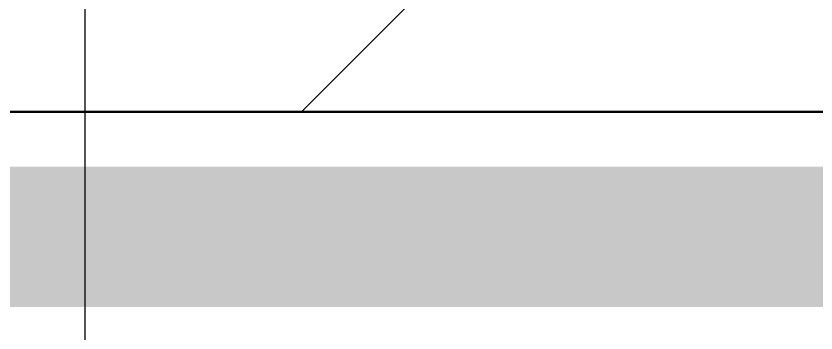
# Model space of a CAD drawing. Extents: x 0 to 756, y -25 to 420.
# Drawn here: x 178.6 to 184.29, y 265.96 to 268.22 of the extents above; entities that cross this region are included whole.
import ezdxf

# ---------------------------------------------------------------- set-up
doc = ezdxf.new("R2010")
doc.units = 0
doc.layers.get('0').update_dxf_attribs({"lineweight": 25})
for name, color, linetype, lineweight in [('A_Innenwand', 7, 'Continuous', 25), ('H_Heizung', 7, 'Continuous', 25), ('WAND_HOLZ_NICHT_TRAGEND', 7, 'Continuous', 13), ('X_Text', 7, 'Continuous', 25)]:
    doc.layers.add(name, color=color, linetype=linetype, lineweight=lineweight)

# ---------------------------------------------------------------- blocks, each defined once
blk = doc.blocks.new('Referenz-A0T78OQ1OY')
at = {"layer": 'WAND_HOLZ_NICHT_TRAGEND', "color": 0, "lineweight": 50}
for p, q in [((121.2792, 267.5329), (212.2792, 267.5329)), ((212.2792, 267.5329), (121.2792, 267.5329))]:
    blk.add_line(p, q, dxfattribs=at)
blk = doc.blocks.new('Wand-A0T78ORBOY', base_point=(121.2792, 267.533))
at = {"color": 0, "lineweight": -2}
blk.add_line((180.6308, 267.5329), (184.6308, 271.5329), dxfattribs=at)
at = {"color": 0, "linetype": 'ByBlock', "lineweight": -2, "ltscale": 0.25}
blk.add_line((121.2792, 267.5329), (212.2792, 267.5329), dxfattribs=at)
blk = doc.blocks.new('Bauteilbeschriftung-A0T78OYPOY', base_point=(178.6941, 261.9491))
at = {"color": 0, "linetype": 'ByBlock', "lineweight": -2, "ltscale": 0.25}
blk.add_line((179.0941, 265.1491), (179.0941, 270.3002), dxfattribs=at)

msp = doc.modelspace()

# ---------------------------------------------------------------- linework, layer by layer
at = {"layer": 'H_Heizung', "color": 1, "ltscale": 0.25, "true_color": 0xff0000}
for points in [[(125.0711, 266.1419), (212.2792, 266.1419), (125.0711, 267.1419)], [(212.2792, 266.1419), (125.0711, 267.1419), (212.2792, 267.1419)]]:
    msp.add_solid(points, dxfattribs=at)

# ---------------------------------------------------------------- block references
at = {"color": 8, "lineweight": 25, "ltscale": 0.25, "true_color": 0x808080}
msp.add_blockref('Referenz-A0T78OQ1OY', (0, 0), dxfattribs=at)
at = {"layer": 'A_Innenwand', "ltscale": 0.25}
msp.add_blockref('Wand-A0T78ORBOY', (121.2792, 267.533), dxfattribs=at)
at = {"layer": 'X_Text', "color": 7, "ltscale": 0.25}
msp.add_blockref('Bauteilbeschriftung-A0T78OYPOY', (178.6941, 261.9491), dxfattribs=at)

doc.saveas('drawing.dxf')
